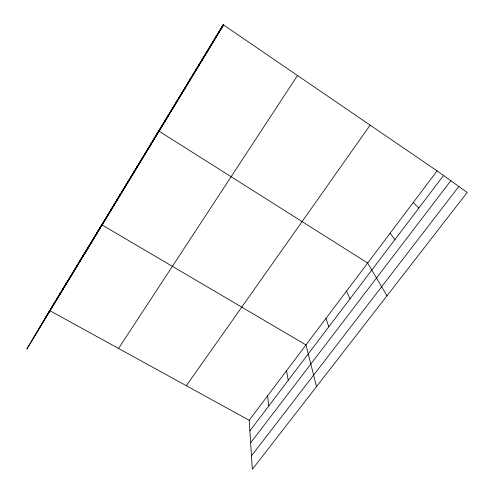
<?xml version="1.0" encoding="UTF-8"?>
<svg xmlns="http://www.w3.org/2000/svg" width="494" height="494" viewBox="0 0 494 494"><rect width="100%" height="100%" fill="white"/><g stroke="black" fill="none" stroke-linecap="round" stroke-linejoin="round"><path stroke-width="0.74" d="M223.177 24.7L223.152 25.75L26.806 349.091L49.659 310.584L223.177 24.7L437.079 170.899L467.194 192.456L252.341 469.3L249.192 420.277L437.079 170.899M200.249 62.682L200.972 61.293M178.099 99.177L179.483 96.694M149.262 147.428L158.685 130.959L367.672 263.024L386.975 295.82M136.548 167.627L139.123 163.187M117.047 199.749L120.153 194.445M84.931 253.373L101.745 224.77L305.977 344.911L316.512 386.617M62.016 290.41L66.523 282.803M79.806 261.104L83.875 254.212M44.744 318.865L223.171 24.922M39.199 328.207L223.165 25.175M33.11 338.464L223.158 25.453M118.554 348.455L297.505 75.502M186.324 385.715L370.13 125.143M249.878 430.892L443.519 175.506M250.643 442.828L450.806 180.724M251.477 455.857L458.84 186.473M49.659 310.584L249.192 420.277M413.237 202.552L418.863 208.023M390.112 233.242L394.978 239.528M346.522 291.096L350.005 298.833M325.966 318.383L328.825 326.769M286.532 370.722L288.243 380.287M267.612 395.83L268.798 405.945"/></g></svg>
